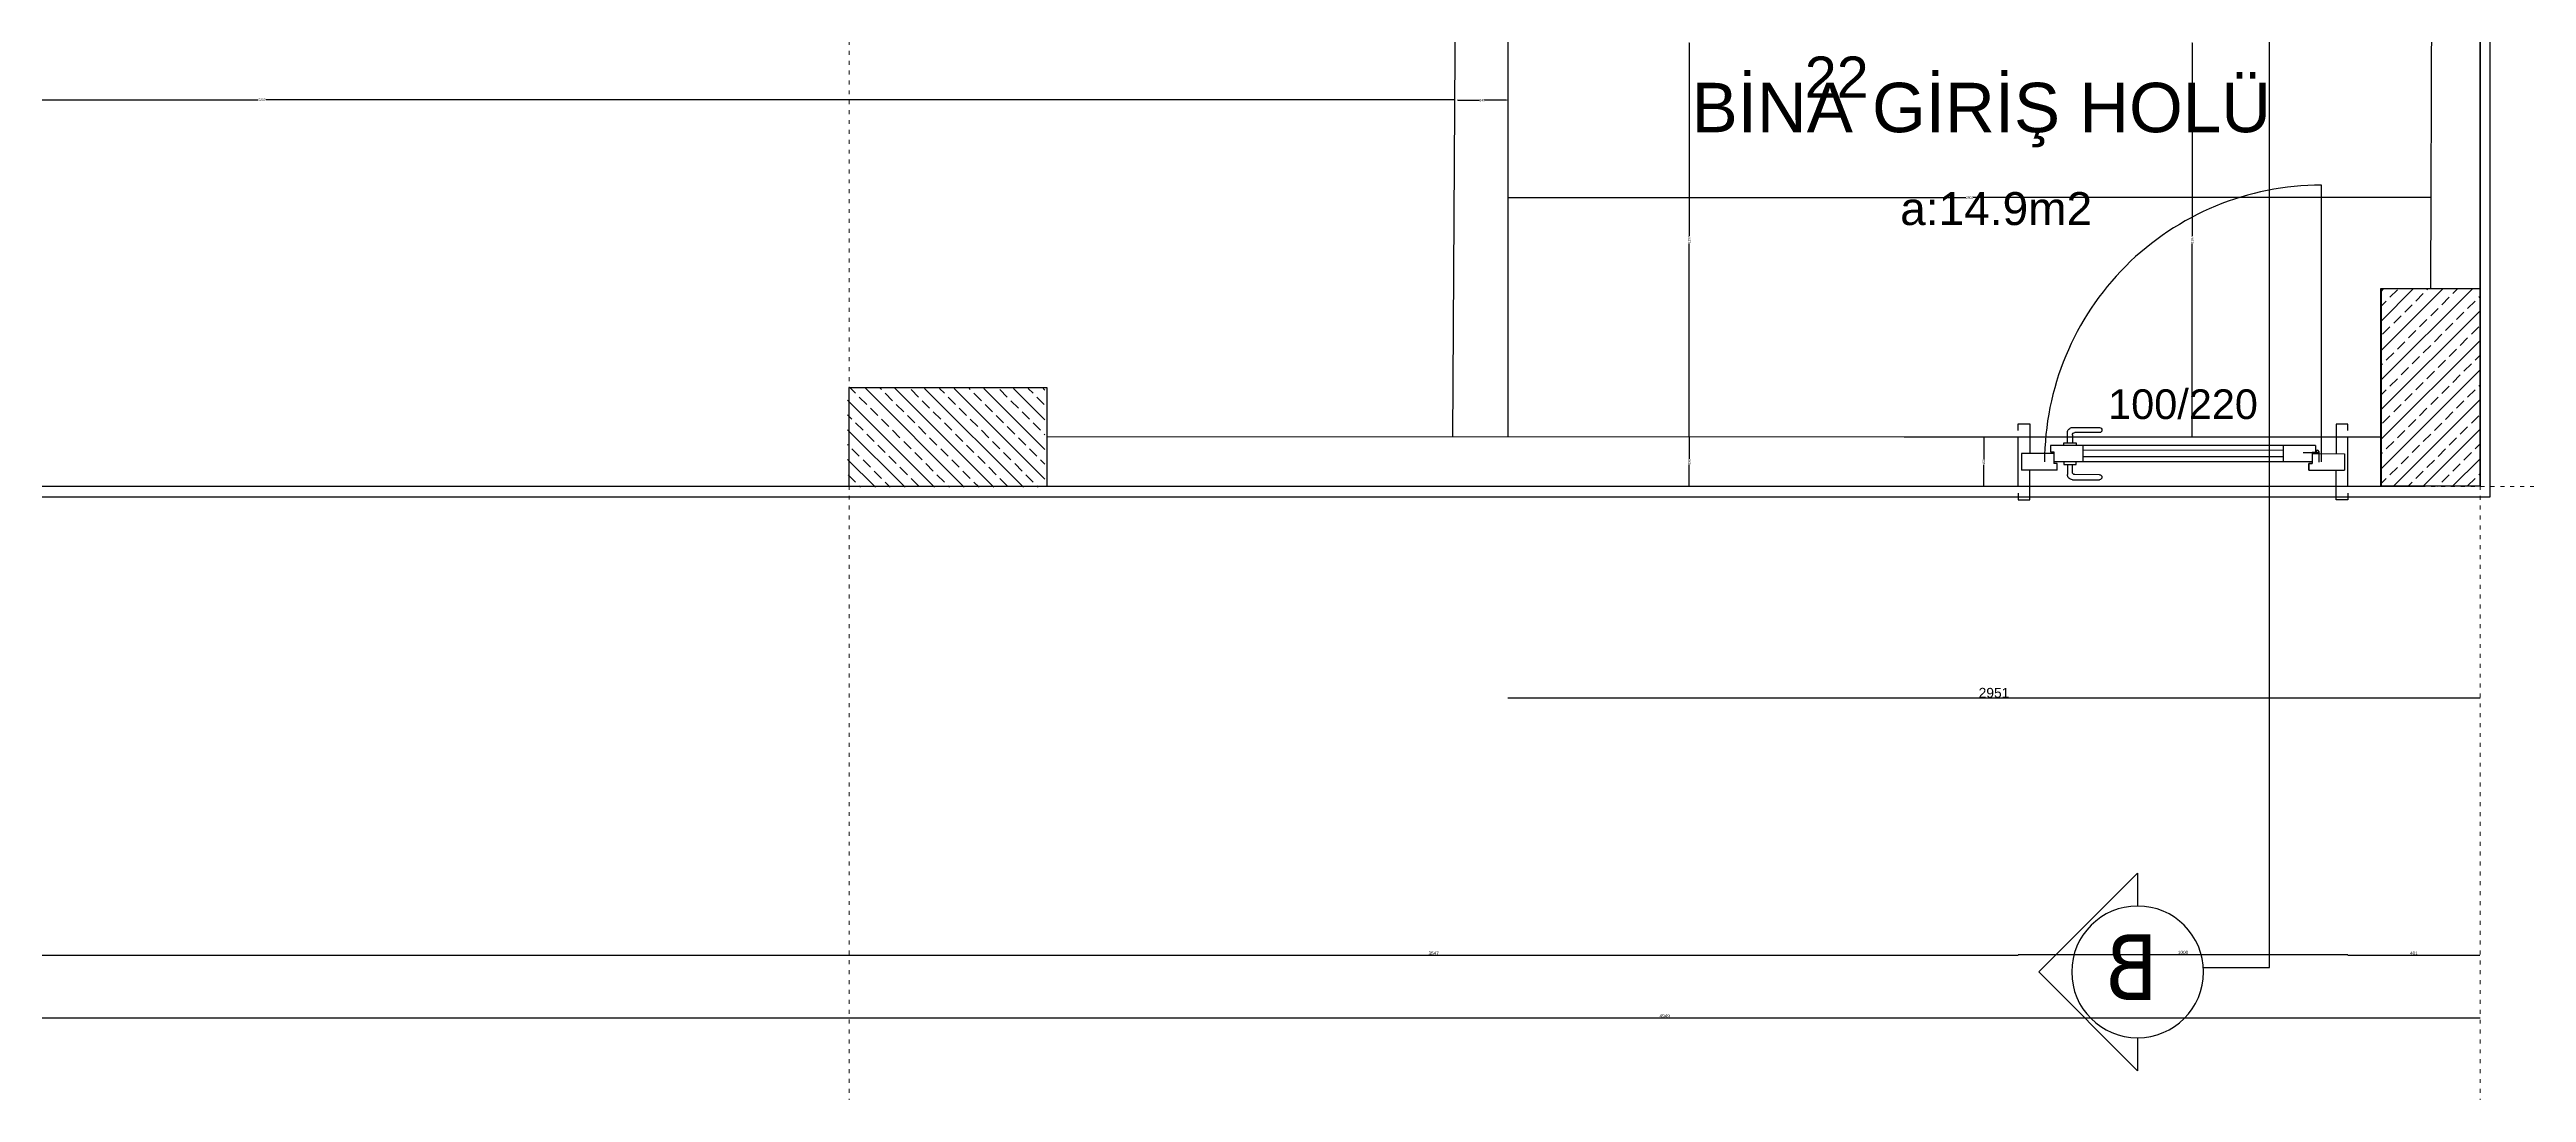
# Model space of a CAD drawing. Header units: centimetres. Extents: x -373760 to 14750, y -122502 to 29584.
# Drawn here: x -306833 to -299317, y -82454 to -79289 of the extents above; entities that cross this region are included whole.
import ezdxf
from ezdxf.enums import TextEntityAlignment as Align

# ---------------------------------------------------------------- set-up
doc = ezdxf.new("R2010")
doc.units = ezdxf.units.CM
doc.linetypes.add('ACAD_ISO03W100', pattern=[30, 12, -18])
for name, color, linetype, lineweight in [('AKSLAR-P', 211, 'Continuous', 9), ('duvar', 10, 'Continuous', 25), ('KAPI', 205, 'Continuous', 25), ('KESİT CIZGILERİ-P', 35, 'Continuous', 25), ('Ölçü iç KGK', 124, 'Continuous', 20)]:
    doc.layers.add(name, color=color, linetype=linetype, lineweight=lineweight)
for name, color, linetype in [('alan', 7, 'Continuous'), ('duvar-kesim', 7, 'Continuous'), ('kapi-yazi', 7, 'Continuous'), ('Kolon', 7, 'Continuous'), ('MERDİVEN1', 9, 'Continuous'), ('Oda', 7, 'Continuous'), ('siva', 121, 'Continuous'), ('Tarama', 253, 'Continuous')]:
    doc.layers.add(name, color=color, linetype=linetype)
doc.layers.add('Öçü', color=7, linetype='Continuous', lineweight=18, true_color=0xd1cbad)
doc.styles.add('15 LİK', font='tahoma.ttf', dxfattribs={"height": 15})
doc.styles.get("Standard").update_dxf_attribs({"font": 'arial.ttf'})
doc.dimstyles.new('Aydın İç Ölçü', dxfattribs={"dimtxt": 7, "dimasz": 3, "dimexe": 0.18, "dimexo": 0.0625, "dimgap": 1, "dimtad": 0, "dimdec": 0, "dimzin": 0, "dimdsep": 46, "dimtxsty": 'Standard', "dimblk": 'DOT', "dimcen": 1, "dimse1": 1, "dimse2": 1, "dimclrd": 256, "dimclrt": 6, "dimadec": 0, "dimazin": 0, "dimtfac": 1, "dimtdec": 0, "dimtix": 1, "dimtofl": 0, "dimtmove": 0, "dimatfit": 3, "dimldrblk": 'DOT', "dimfxl": 1, "dimtolj": 1, "dimtzin": 0, "dimarcsym": 0})
doc.dimstyles.new('aydın ölçü', dxfattribs={"dimtxt": 10, "dimasz": 2.5, "dimexe": 5, "dimexo": 5, "dimtad": 1, "dimdec": 0, "dimtxsty": 'Standard', "dimblk": 'ARCHTICK', "dimcen": 2.5, "dimse1": 1, "dimse2": 1, "dimadec": 0, "dimazin": 0, "dimtfac": 1, "dimtdec": 0, "dimtix": 1, "dimtmove": 0, "dimatfit": 3, "dimfxl": 5, "dimfxlon": 1, "dimarcsym": 0})
doc.dimstyles.new('VAZİYET2', dxfattribs={"dimtxt": 30, "dimasz": 2.5, "dimexe": 5, "dimexo": 5, "dimtad": 1, "dimdec": 0, "dimtxsty": 'Standard', "dimblk": 'ARCHTICK', "dimcen": 2.5, "dimse1": 1, "dimse2": 1, "dimadec": 0, "dimazin": 0, "dimtfac": 1, "dimtdec": 0, "dimtix": 1, "dimtmove": 0, "dimatfit": 3, "dimfxl": 5, "dimfxlon": 1, "dimarcsym": 0})

# ---------------------------------------------------------------- blocks, each defined once
blk = doc.blocks.new('fm-door1')
at = {"linetype": 'Continuous'}
for p, q in [((0, 2.5), (0, -2.5)), ((10, 2.5), (0, 2.5)), ((7.97, 3.18), (7.97, -0.03)), ((8.4, 2.76), (12.78, 2.76)), ((9, 5), (91, 5)), ((9, 5), (9, 3)), ((10, 3), (9, 3)), ((10, 3), (10, -0.5)), ((10, 3), (10, -0.5)), ((10, 0), (90, 0)), ((19, 5), (19, 0)), ((81, 5), (81, 0)), ((91, 3), (90, 3)), ((90, 3), (90, -0.5)), ((90, 2.5), (100, 2.5)), ((91, 5), (91, 3)), ((100, 2.5), (100, -2.5)), ((11, -2.5), (0, -2.5)), ((10, -0.5), (11, -0.5)), ((11, -0.5), (10, -0.5)), ((11, -0.5), (11, -2.5)), ((11, -2.5), (11, -0.5)), ((89, -2.5), (89, -0.5)), ((89, -0.5), (90, -0.5)), ((89, -2.5), (100, -2.5))]:
    blk.add_line(p, q, dxfattribs=at)
at = {"color": 8, "linetype": 'Continuous'}
for p, q in [((19, 3.5), (81, 3.5)), ((19, 1.5), (81, 1.5))]:
    blk.add_line(p, q, dxfattribs=at)
at = {"linetype": 'Continuous'}
for points in [[(85.76, 5.81), (85.76, 8.89, 0.414214), (84.24, 10.41), (75.86, 10.41, 1), (75.86, 8.89), (83.48, 8.89, -0.414214), (84.24, 8.13), (84.24, 5.81)], [(85.76, -0.81), (85.76, -3.89, -0.414214), (84.24, -5.41), (75.86, -5.41, -1), (75.86, -3.89), (83.48, -3.89, 0.414214), (84.24, -3.13), (84.24, -0.81)]]:
    blk.add_lwpolyline(points, format="xyb", dxfattribs=at)
for points in [[(86.9, 5), (86.9, 5.81), (83.1, 5.81), (83.1, 5)], [(86.9, 0), (86.9, -0.81), (83.1, -0.81), (83.1, 0)]]:
    blk.add_lwpolyline(points, dxfattribs=at)
blk.add_circle((8.4, 3.18), 0.426, dxfattribs=at)
blk = doc.blocks.new('kesit1')
at = {"layer": 'KESİT CIZGILERİ-P'}
blk.add_lwpolyline([(17117.75, 2365.46), (17117.75, 2355.46), (17147.75, 2385.46), (17117.75, 2415.46), (17117.75, 2405.46)], dxfattribs=at)
blk.add_lwpolyline([(17117.75, 2365.46), (17117.75, 2355.46), (17147.75, 2385.46), (17117.75, 2415.46), (17117.75, 2405.46)], dxfattribs=at)
blk.add_circle((17117.75, 2385.46), 20, dxfattribs=at)
blk.add_circle((17117.75, 2385.46), 20, dxfattribs=at)
at = {"layer": 'KESİT CIZGILERİ-P', "insert": (17111.54, 2376.91), "char_height": 20, "attachment_point": 7, "style": '15 LİK'}
blk.add_mtext('B', dxfattribs=at)
blk.add_mtext('B', dxfattribs=at)
blk = doc.blocks.new('jhgjghjgh')
at = {"layer": 'KESİT CIZGILERİ-P'}
blk.add_lwpolyline([(-2651.12, 3378.63), (-2671.12, 3378.63), (-2671.12, 4794.58), (-2650.9, 4794.58)], dxfattribs=at)
at = {"layer": 'MERDİVEN1'}
blk.add_blockref('kesit1', (-19748.87, 991.82), dxfattribs=at)
blk = doc.blocks.new('_ArchTick')
at = {"color": 0, "linetype": 'ByBlock', "const_width": 0.15}
blk.add_lwpolyline([(-0.5, -0.5), (0.5, 0.5)], dxfattribs=at)
blk = doc.blocks.new('*D256')
at = {"layer": 'Defpoints', "color": 0, "transparency": 16777216}
for p in [(-309956.4, -80615.3), (-304406.4, -80615.3), (-304406.4, -82037.4)]:
    blk.add_point(p, dxfattribs=at)
at = {"layer": 'Ölçü iç KGK', "color": 0, "lineweight": -2, "transparency": 16777216}
blk.add_line((-309956.4, -82037.4), (-304406.4, -82037.4), dxfattribs=at)
at = {"layer": 'Ölçü iç KGK', "color": 0, "lineweight": -2, "transparency": 16777216, "xscale": 2.5, "yscale": 2.5, "zscale": 2.5, "rotation": 180}
blk.add_blockref('_ArchTick', (-309956.4, -82037.4), dxfattribs=at)
at = {"layer": 'Ölçü iç KGK', "color": 0, "lineweight": -2, "transparency": 16777216, "xscale": 2.5, "yscale": 2.5, "zscale": 2.5}
blk.add_blockref('_ArchTick', (-304406.4, -82037.4), dxfattribs=at)
at = {"layer": 'Ölçü iç KGK', "color": 0, "transparency": 16777216, "insert": (-307181.4, -82031.7), "char_height": 10, "attachment_point": 5}
blk.add_mtext('5550', dxfattribs=at)
blk = doc.blocks.new('*D257')
at = {"layer": 'Defpoints', "color": 0, "transparency": 16777216}
for p in [(-300858.8, -79358.4), (-299859.1, -80615.3), (-299859.1, -82035.2)]:
    blk.add_point(p, dxfattribs=at)
at = {"layer": 'Ölçü iç KGK', "color": 0, "lineweight": -2, "transparency": 16777216}
blk.add_line((-300858.8, -82035.2), (-299859.1, -82035.2), dxfattribs=at)
at = {"layer": 'Ölçü iç KGK', "color": 0, "lineweight": -2, "transparency": 16777216, "xscale": 2.5, "yscale": 2.5, "zscale": 2.5, "rotation": 180}
blk.add_blockref('_ArchTick', (-300858.8, -82035.2), dxfattribs=at)
at = {"layer": 'Ölçü iç KGK', "color": 0, "lineweight": -2, "transparency": 16777216, "xscale": 2.5, "yscale": 2.5, "zscale": 2.5}
blk.add_blockref('_ArchTick', (-299859.1, -82035.2), dxfattribs=at)
at = {"layer": 'Ölçü iç KGK', "color": 0, "transparency": 16777216, "insert": (-300358.9, -82029.4), "char_height": 10, "attachment_point": 5}
blk.add_mtext('1000', dxfattribs=at)
blk = doc.blocks.new('*D258')
at = {"layer": 'Defpoints', "color": 0, "transparency": 16777216}
for p in [(-299859.1, -80615.3), (-299457.9, -80614.9), (-299457.9, -82037.4)]:
    blk.add_point(p, dxfattribs=at)
at = {"layer": 'Ölçü iç KGK', "color": 0, "lineweight": -2, "transparency": 16777216}
blk.add_line((-299859.1, -82037.4), (-299457.9, -82037.4), dxfattribs=at)
at = {"layer": 'Ölçü iç KGK', "color": 0, "lineweight": -2, "transparency": 16777216, "xscale": 2.5, "yscale": 2.5, "zscale": 2.5, "rotation": 180}
blk.add_blockref('_ArchTick', (-299859.1, -82037.4), dxfattribs=at)
at = {"layer": 'Ölçü iç KGK', "color": 0, "lineweight": -2, "transparency": 16777216, "xscale": 2.5, "yscale": 2.5, "zscale": 2.5}
blk.add_blockref('_ArchTick', (-299457.9, -82037.4), dxfattribs=at)
at = {"layer": 'Ölçü iç KGK', "color": 0, "transparency": 16777216, "insert": (-299658.5, -82031.7), "char_height": 10, "attachment_point": 5}
blk.add_mtext('401', dxfattribs=at)
blk = doc.blocks.new('*D264')
at = {"layer": 'Defpoints', "color": 0, "transparency": 16777216}
for p in [(-299457.2, -72219.8), (-299457.1, -80614.9), (-297915.2, -80614.9)]:
    blk.add_point(p, dxfattribs=at)
at = {"layer": 'Ölçü iç KGK', "color": 0, "lineweight": -2, "transparency": 16777216}
blk.add_line((-297915.2, -72219.8), (-297915.2, -80614.9), dxfattribs=at)
at = {"layer": 'Ölçü iç KGK', "color": 0, "lineweight": -2, "transparency": 16777216, "xscale": 2.5, "yscale": 2.5, "zscale": 2.5}
for p, rotation in [((-297915.2, -72219.8), 90), ((-297915.2, -80614.9), 270)]:
    blk.add_blockref('_ArchTick', p, dxfattribs=dict(at, rotation=rotation))
at = {"layer": 'Ölçü iç KGK', "color": 0, "transparency": 16777216, "insert": (-297920.9, -76417.4), "char_height": 10, "attachment_point": 5, "rotation": 90}
blk.add_mtext('8395', dxfattribs=at)
blk = doc.blocks.new('_Dot')
at = {"color": 0, "linetype": 'ByBlock', "lineweight": -2}
blk.add_line((-0.5, 0), (-1, 0), dxfattribs=at)
at = {"color": 0, "linetype": 'ByBlock', "const_width": 0.5}
blk.add_lwpolyline([(-0.25, 0, 1), (0.25, 0, 1)], format="xyb", close=True, dxfattribs=at)
blk = doc.blocks.new('*D270')
at = {"layer": 'Defpoints', "color": 0, "transparency": 16777216}
for p in [(-309806.4, -79446.1), (-302569.8, -79442), (-302569.8, -79468.7)]:
    blk.add_point(p, dxfattribs=at)
at = {"layer": 'Ölçü iç KGK', "lineweight": -2, "transparency": 16777216}
for p, q in [((-309803.4, -79442), (-306199.5, -79442)), ((-302572.8, -79442), (-306176.7, -79442))]:
    blk.add_line(p, q, dxfattribs=at)
at = {"layer": 'Ölçü iç KGK', "lineweight": -2, "transparency": 16777216, "xscale": 3, "yscale": 3, "zscale": 3, "rotation": 180}
blk.add_blockref('_Dot', (-309806.4, -79442), dxfattribs=at)
at = {"layer": 'Ölçü iç KGK', "lineweight": -2, "transparency": 16777216, "xscale": 3, "yscale": 3, "zscale": 3}
blk.add_blockref('_Dot', (-302569.8, -79442), dxfattribs=at)
at = {"layer": 'Ölçü iç KGK', "color": 6, "transparency": 16777216, "insert": (-306188.1, -79442), "char_height": 7, "attachment_point": 5}
blk.add_mtext('\\A1;7237', dxfattribs=at)
blk = doc.blocks.new('*D271')
at = {"layer": 'Defpoints', "color": 0, "transparency": 16777216}
for p in [(-302560.2, -79471.2), (-302410.8, -79442.8), (-302410.8, -79709)]:
    blk.add_point(p, dxfattribs=at)
at = {"layer": 'Ölçü iç KGK', "lineweight": -2, "transparency": 16777216}
for p, q in [((-302557.2, -79442.8), (-302493.9, -79442.8)), ((-302413.8, -79442.8), (-302477.1, -79442.8))]:
    blk.add_line(p, q, dxfattribs=at)
at = {"layer": 'Ölçü iç KGK', "lineweight": -2, "transparency": 16777216, "xscale": 3, "yscale": 3, "zscale": 3, "rotation": 180}
blk.add_blockref('_Dot', (-302560.2, -79442.8), dxfattribs=at)
at = {"layer": 'Ölçü iç KGK', "lineweight": -2, "transparency": 16777216, "xscale": 3, "yscale": 3, "zscale": 3}
blk.add_blockref('_Dot', (-302410.8, -79442.8), dxfattribs=at)
at = {"layer": 'Ölçü iç KGK', "color": 6, "transparency": 16777216, "insert": (-302485.5, -79442.8), "char_height": 7, "attachment_point": 5}
blk.add_mtext('\\A1;149', dxfattribs=at)
blk = doc.blocks.new('*D272')
at = {"layer": 'Defpoints', "color": 0, "transparency": 16777216}
for p in [(-301926.2, -80465.3), (-301857.2, -80465.3), (-301926.3, -80615.3)]:
    blk.add_point(p, dxfattribs=at)
at = {"layer": 'Ölçü iç KGK', "lineweight": -2, "transparency": 16777216}
for p, q in [((-301857.2, -80468.3), (-301857.2, -80531.9)), ((-301857.2, -80612.3), (-301857.2, -80548.7))]:
    blk.add_line(p, q, dxfattribs=at)
at = {"layer": 'Ölçü iç KGK', "lineweight": -2, "transparency": 16777216, "xscale": 3, "yscale": 3, "zscale": 3}
for p, rotation in [((-301857.2, -80465.3), 90), ((-301857.2, -80615.3), 270)]:
    blk.add_blockref('_Dot', p, dxfattribs=dict(at, rotation=rotation))
at = {"layer": 'Ölçü iç KGK', "color": 6, "transparency": 16777216, "insert": (-301857.2, -80540.3), "char_height": 7, "attachment_point": 5, "rotation": 90}
blk.add_mtext('\\A1;150', dxfattribs=at)
blk = doc.blocks.new('*D273')
at = {"layer": 'Defpoints', "color": 0, "transparency": 16777216}
for p in [(-301857.5, -79268.5), (-301857.5, -79268.5), (-303292.4, -80465)]:
    blk.add_point(p, dxfattribs=at)
at = {"layer": 'Ölçü iç KGK', "lineweight": -2, "transparency": 16777216}
for p, q in [((-301857.5, -79271.5), (-301857.5, -79855.6)), ((-301857.5, -80462), (-301857.5, -79877.9))]:
    blk.add_line(p, q, dxfattribs=at)
at = {"layer": 'Ölçü iç KGK', "lineweight": -2, "transparency": 16777216, "xscale": 3, "yscale": 3, "zscale": 3}
for p, rotation in [((-301857.5, -79268.5), 90), ((-301857.5, -80465), 270)]:
    blk.add_blockref('_Dot', p, dxfattribs=dict(at, rotation=rotation))
at = {"layer": 'Ölçü iç KGK', "color": 6, "transparency": 16777216, "insert": (-301857.5, -79866.7), "char_height": 7, "attachment_point": 5, "rotation": 90}
blk.add_mtext('\\A1;1197', dxfattribs=at)
blk = doc.blocks.new('*D280')
at = {"layer": 'Defpoints', "color": 0, "transparency": 16777216}
for p in [(-304406.4, -80615.3), (-300859.1, -80615.3), (-300859.1, -82037.4)]:
    blk.add_point(p, dxfattribs=at)
at = {"layer": 'Ölçü iç KGK', "color": 0, "lineweight": -2, "transparency": 16777216}
blk.add_line((-304406.4, -82037.4), (-300859.1, -82037.4), dxfattribs=at)
at = {"layer": 'Ölçü iç KGK', "color": 0, "lineweight": -2, "transparency": 16777216, "xscale": 2.5, "yscale": 2.5, "zscale": 2.5, "rotation": 180}
blk.add_blockref('_ArchTick', (-304406.4, -82037.4), dxfattribs=at)
at = {"layer": 'Ölçü iç KGK', "color": 0, "lineweight": -2, "transparency": 16777216, "xscale": 2.5, "yscale": 2.5, "zscale": 2.5}
blk.add_blockref('_ArchTick', (-300859.1, -82037.4), dxfattribs=at)
at = {"layer": 'Ölçü iç KGK', "color": 0, "transparency": 16777216, "insert": (-302632.7, -82031.7), "char_height": 10, "attachment_point": 5}
blk.add_mtext('3547', dxfattribs=at)
blk = doc.blocks.new('*D281')
at = {"layer": 'Defpoints', "color": 0, "transparency": 16777216}
for p in [(-309956.4, -80616.7), (-304406.4, -80615.3), (-304406.4, -82227.9)]:
    blk.add_point(p, dxfattribs=at)
at = {"layer": 'Ölçü iç KGK', "color": 0, "lineweight": -2, "transparency": 16777216}
blk.add_line((-309956.4, -82227.9), (-304406.4, -82227.9), dxfattribs=at)
at = {"layer": 'Ölçü iç KGK', "color": 0, "lineweight": -2, "transparency": 16777216, "xscale": 2.5, "yscale": 2.5, "zscale": 2.5, "rotation": 180}
blk.add_blockref('_ArchTick', (-309956.4, -82227.9), dxfattribs=at)
at = {"layer": 'Ölçü iç KGK', "color": 0, "lineweight": -2, "transparency": 16777216, "xscale": 2.5, "yscale": 2.5, "zscale": 2.5}
blk.add_blockref('_ArchTick', (-304406.4, -82227.9), dxfattribs=at)
at = {"layer": 'Ölçü iç KGK', "color": 0, "transparency": 16777216, "insert": (-307181.4, -82222.2), "char_height": 10, "attachment_point": 5}
blk.add_mtext('5550', dxfattribs=at)
blk = doc.blocks.new('*D282')
at = {"layer": 'Defpoints', "color": 0, "transparency": 16777216}
for p in [(-304406.4, -80615.3), (-299457, -82227.9), (-299457, -82227.9)]:
    blk.add_point(p, dxfattribs=at)
at = {"layer": 'Ölçü iç KGK', "color": 0, "lineweight": -2, "transparency": 16777216}
blk.add_line((-304406.4, -82227.9), (-299457, -82227.9), dxfattribs=at)
at = {"layer": 'Ölçü iç KGK', "color": 0, "lineweight": -2, "transparency": 16777216, "xscale": 2.5, "yscale": 2.5, "zscale": 2.5, "rotation": 180}
blk.add_blockref('_ArchTick', (-304406.4, -82227.9), dxfattribs=at)
at = {"layer": 'Ölçü iç KGK', "color": 0, "lineweight": -2, "transparency": 16777216, "xscale": 2.5, "yscale": 2.5, "zscale": 2.5}
blk.add_blockref('_ArchTick', (-299457, -82227.9), dxfattribs=at)
at = {"layer": 'Ölçü iç KGK', "color": 0, "transparency": 16777216, "insert": (-301931.7, -82222.2), "char_height": 10, "attachment_point": 5}
blk.add_mtext('4949', dxfattribs=at)
blk = doc.blocks.new('*D284')
at = {"layer": 'Defpoints', "color": 0, "transparency": 16777216}
for p in [(-300858.4, -80465.9), (-300963.2, -80615.9), (-300963.2, -80615.9)]:
    blk.add_point(p, dxfattribs=at)
at = {"layer": 'Ölçü iç KGK', "lineweight": -2, "transparency": 16777216}
for p, q in [((-300963.2, -80468.9), (-300963.2, -80532.5)), ((-300963.2, -80612.9), (-300963.2, -80549.3))]:
    blk.add_line(p, q, dxfattribs=at)
at = {"layer": 'Ölçü iç KGK', "lineweight": -2, "transparency": 16777216, "xscale": 3, "yscale": 3, "zscale": 3}
for p, rotation in [((-300963.2, -80465.9), 90), ((-300963.2, -80615.9), 270)]:
    blk.add_blockref('_Dot', p, dxfattribs=dict(at, rotation=rotation))
at = {"layer": 'Ölçü iç KGK', "color": 6, "transparency": 16777216, "insert": (-300963.2, -80540.9), "char_height": 7, "attachment_point": 5, "rotation": 90}
blk.add_mtext('\\A1;150', dxfattribs=at)
blk = doc.blocks.new('*D286')
at = {"layer": 'Defpoints', "color": 0, "transparency": 16777216}
for p in [(-300403.7, -79268.5), (-300331.6, -80465.6), (-300254.1, -80465.6)]:
    blk.add_point(p, dxfattribs=at)
at = {"layer": 'Ölçü iç KGK', "lineweight": -2, "transparency": 16777216}
for p, q in [((-300331.6, -79271.5), (-300331.6, -79855.9)), ((-300331.6, -80462.6), (-300331.6, -79878.2))]:
    blk.add_line(p, q, dxfattribs=at)
at = {"layer": 'Ölçü iç KGK', "lineweight": -2, "transparency": 16777216, "xscale": 3, "yscale": 3, "zscale": 3}
for p, rotation in [((-300331.6, -79268.5), 90), ((-300331.6, -80465.6), 270)]:
    blk.add_blockref('_Dot', p, dxfattribs=dict(at, rotation=rotation))
at = {"layer": 'Ölçü iç KGK', "color": 6, "transparency": 16777216, "insert": (-300331.6, -79867), "char_height": 7, "attachment_point": 5, "rotation": 90}
blk.add_mtext('\\A1;1197', dxfattribs=at)
blk = doc.blocks.new('*D290')
at = {"layer": 'Defpoints', "color": 0, "transparency": 16777216}
for p in [(-302407.9, -79543.9), (-299605.7, -79551.7), (-299605.7, -79738.7)]:
    blk.add_point(p, dxfattribs=at)
at = {"layer": 'Ölçü iç KGK', "lineweight": -2, "transparency": 16777216}
for p, q in [((-302404.9, -79738.7), (-301018.3, -79738.7)), ((-299608.7, -79738.7), (-300995.3, -79738.7))]:
    blk.add_line(p, q, dxfattribs=at)
at = {"layer": 'Ölçü iç KGK', "lineweight": -2, "transparency": 16777216, "xscale": 3, "yscale": 3, "zscale": 3, "rotation": 180}
blk.add_blockref('_Dot', (-302407.9, -79738.7), dxfattribs=at)
at = {"layer": 'Ölçü iç KGK', "lineweight": -2, "transparency": 16777216, "xscale": 3, "yscale": 3, "zscale": 3}
blk.add_blockref('_Dot', (-299605.7, -79738.7), dxfattribs=at)
at = {"layer": 'Ölçü iç KGK', "color": 6, "transparency": 16777216, "insert": (-301006.8, -79738.7), "char_height": 7, "attachment_point": 5}
blk.add_mtext('\\A1;2802', dxfattribs=at)
blk = doc.blocks.new('*D818')
at = {"layer": 'Defpoints', "color": 0, "ltscale": 0.45, "transparency": 16777216}
for p in [(-302407.9, -80107.2), (-299457, -81044.8), (-302407.9, -81257.6)]:
    blk.add_point(p, dxfattribs=at)
at = {"layer": 'Öçü', "color": 0, "lineweight": -2, "ltscale": 0.45, "transparency": 16777216}
blk.add_line((-299457, -81257.6), (-302407.9, -81257.6), dxfattribs=at)
at = {"layer": 'Öçü', "color": 0, "lineweight": -2, "ltscale": 0.45, "transparency": 16777216, "xscale": 2.5, "yscale": 2.5, "zscale": 2.5, "rotation": 180}
blk.add_blockref('_ArchTick', (-302407.9, -81257.6), dxfattribs=at)
at = {"layer": 'Öçü', "color": 0, "lineweight": -2, "ltscale": 0.45, "transparency": 16777216, "xscale": 2.5, "yscale": 2.5, "zscale": 2.5}
blk.add_blockref('_ArchTick', (-299457, -81257.6), dxfattribs=at)
at = {"layer": 'Öçü', "color": 0, "ltscale": 0.45, "transparency": 16777216, "insert": (-300932.5, -81241.7), "char_height": 30, "attachment_point": 5}
blk.add_mtext('2951', dxfattribs=at)

msp = doc.modelspace()

# ---------------------------------------------------------------- hatches: boundary and pattern name
at = {"layer": 'Tarama'}
h = msp.add_hatch(dxfattribs=at)
h.set_pattern_fill('ANSI33', color=256, scale=10)
h.set_pattern_definition([(45, (-272431.114, -79367.75), (-44.90128, 44.90128), []), (45, (-272386.21, -79367.75), (-44.90128, 44.90128), [31.75, -15.875])])
h.paths.add_polyline_path([(-299457.72, -80016.74), (-299757.05, -80016.74), (-299757.72, -80615.34), (-299457.72, -80615.34)])
h = msp.add_hatch(dxfattribs=at)
h.set_pattern_fill('ANSI33', color=256, scale=10, angle=-90)
h.set_pattern_definition([(315, (-303163.215, -107643.886), (44.90128, 44.90128), []), (315, (-303163.215, -107688.79), (44.90128, 44.90128), [31.75, -15.875])])
h.paths.add_polyline_path([(-303812.21, -80617.28), (-303812.21, -80317.95), (-304410.81, -80317.28), (-304410.81, -80617.28)])

# ---------------------------------------------------------------- linework, layer by layer
at = {"layer": 'AKSLAR-P', "linetype": 'ACAD_ISO03W100'}
for p, q in [((-304406.38, -66063.28), (-304406.38, -83871.95)), ((-299457.03, -66063.45), (-299457.03, -83872.12)), ((-313436.02, -80615.34), (-296558.51, -80615.34))]:
    msp.add_line(p, q, dxfattribs=at)
at = {"layer": 'duvar'}
for p, q in [((-302544.29, -75116.13), (-302575.23, -80465.15)), ((-299593.86, -75267.67), (-299607.87, -80015.34)), ((-299457.87, -75267.67), (-299457.87, -80615.34)), ((-299457.05, -80014.87), (-299457.85, -75716.78)), ((-302407.87, -78498.46), (-302407.87, -80465.19)), ((-300859.05, -80465.52), (-303806.38, -80464.89)), ((-299758.52, -80465.82), (-301205.55, -80465.47)), ((-300859.08, -80615.52), (-300859.05, -80465.52)), ((-299859.08, -80615.76), (-299859.05, -80465.76)), ((-299757.87, -80465.82), (-299859.05, -80465.76)), ((-299628.02, -80615.86), (-301205.59, -80615.48)), ((-300859.08, -80615.53), (-301046.47, -80615.48)), ((-299627.37, -80615.86), (-299859.08, -80615.76)), ((-299478.02, -80615.82), (-299478.66, -80615.82)), ((-299477.37, -80615.82), (-299478.01, -80615.82))]:
    msp.add_line(p, q, dxfattribs=at)
msp.add_lwpolyline([(-300859.08, -80615.34), (-309656.4, -80615.34)], dxfattribs=at)
at = {"layer": 'duvar-kesim'}
for p, q in [((-299859.05, -80465.76), (-300859.05, -80465.52)), ((-299859.08, -80615.76), (-300859.08, -80615.52))]:
    msp.add_line(p, q, dxfattribs=at)
at = {"layer": 'KAPI'}
msp.add_lwpolyline([(-299939.07, -80540.74), (-299938.86, -79700.74, 0.4142136), (-300779.07, -80540.54, 0.4142136)], format="xyb", dxfattribs=at)
for points in [[(-300859.04, -80445.52), (-300859.04, -80425.52), (-300824.04, -80425.53), (-300824.06, -80515.53)], [(-299859.04, -80445.76), (-299859.04, -80425.76), (-299894.04, -80425.75), (-299894.06, -80515.75)], [(-300859.09, -80635.52), (-300859.09, -80655.52), (-300824.09, -80655.53), (-300824.07, -80565.53)], [(-299859.09, -80635.76), (-299859.09, -80655.76), (-299894.09, -80655.75), (-299894.07, -80565.75)]]:
    msp.add_lwpolyline(points, dxfattribs=at)
at = {"layer": 'Kolon'}
for points in [[(-299758.52, -80014.87), (-299458.52, -80014.87), (-299458.52, -80614.87), (-299758.52, -80614.87)], [(-299757.87, -80014.87), (-299457.87, -80014.87), (-299457.87, -80614.87), (-299757.87, -80614.87)], [(-299757.05, -80014.87), (-299457.05, -80014.87), (-299457.05, -80614.87), (-299757.05, -80614.87)], [(-304406.38, -80615.34), (-304406.38, -80315.34), (-303806.38, -80315.34), (-303806.38, -80615.34)]]:
    msp.add_lwpolyline(points, close=True, dxfattribs=at)
at = {"layer": 'siva'}
msp.add_lwpolyline([(-309986.4, -80646.74), (-299427.22, -80646.74), (-299427.22, -68985.34), (-309986.4, -68985.34)], close=True, dxfattribs=at)

# ---------------------------------------------------------------- block references
at = {"layer": 'duvar', "xscale": -10, "yscale": 10, "zscale": 10}
msp.add_blockref('jhgjghjgh', (-326807.98, -115861.3), dxfattribs=at)
at = {"layer": 'KAPI', "xscale": 9.80000000000001, "yscale": -10, "zscale": 9.80000000000001, "rotation": 179.9860019062768}
msp.add_blockref('fm-door1', (-299869.07, -80540.76), dxfattribs=at)

# ---------------------------------------------------------------- texts
at = {"layer": 'alan'}
msp.add_text('a:14.9m2', height=100, dxfattribs=at).set_placement((-300925.98, -79821.97), align=Align.CENTER)
at = {"layer": 'duvar', "insert": (-301312.77, -79435.57), "char_height": 125, "attachment_point": 9}
msp.add_mtext_dynamic_manual_height_columns('22', width=221.9553, gutter_width=125, heights=[0], dxfattribs=at)
at = {"layer": 'kapi-yazi'}
msp.add_text('100/220', height=90, rotation=359.986005, dxfattribs=at).set_placement((-300359.02, -80365.64), align=Align.MIDDLE_CENTER)
at = {"layer": 'Oda'}
msp.add_text('BİNA GİRİŞ HOLÜ', height=150, dxfattribs=at).set_placement((-300970.84, -79540.3), align=Align.CENTER)

# ---------------------------------------------------------------- dimensions: what is measured, and where the dimension line sits
at = {"layer": 'Ölçü iç KGK'}
dim = msp.add_linear_dim(base=(-297915.18, -80614.87), p1=(-299457.22, -72219.85), p2=(-299457.05, -80614.87), angle=90, dimstyle='aydın ölçü', override={"dimtmove": 1}, dxfattribs=at)
dim.commit()
dim.dimension.update_dxf_attribs({"geometry": '*D264', "text_midpoint": (-297920.91, -76417.36)})
for base, p1, p2, picture, middle in [((-301857.52, -79268.46), (-303292.37, -80465.01), (-301857.52, -79268.46), '*D273', (-301857.52, -79866.74)), ((-300331.61, -80465.6), (-300403.7, -79268.46), (-300254.07, -80465.6), '*D286', (-300331.61, -79867.03)), ((-301857.25, -80465.29), (-301926.25, -80615.33), (-301926.22, -80465.29), '*D272', (-301857.25, -80540.31)), ((-300963.16, -80615.89), (-300858.41, -80465.91), (-300963.16, -80615.89), '*D284', (-300963.16, -80540.9))]:
    dim = msp.add_linear_dim(base=base, p1=p1, p2=p2, angle=90, dimstyle='Aydın İç Ölçü', dxfattribs=at)
    dim.commit()
    dim.dimension.update_dxf_attribs({"geometry": picture, "text_midpoint": middle})
for base, p1, p2, picture, middle in [((-299859.08, -82035.18), (-300858.78, -79358.4), (-299859.08, -80615.34), '*D257', (-300358.93, -82029.45)), ((-304406.38, -82227.88), (-309956.4, -80616.74), (-304406.38, -80615.34), '*D281', (-307181.39, -82222.15)), ((-300859.08, -82037.4), (-304406.38, -80615.34), (-300859.08, -80615.34), '*D280', (-302632.73, -82031.67)), ((-299457.03, -82227.88), (-304406.38, -80615.34), (-299457.03, -82227.88), '*D282', (-301931.71, -82222.15)), ((-299457.87, -82037.4), (-299859.08, -80615.34), (-299457.87, -80614.87), '*D258', (-299658.48, -82031.67))]:
    dim = msp.add_linear_dim(base=base, p1=p1, p2=p2, dimstyle='aydın ölçü', override={"dimtmove": 1}, dxfattribs=at)
    dim.commit()
    dim.dimension.update_dxf_attribs({"geometry": picture, "text_midpoint": middle})
for base, p1, p2, dimstyle, picture, middle in [((-302569.77, -79441.96), (-309806.4, -79446.06), (-302569.77, -79468.68), 'Aydın İç Ölçü', '*D270', (-306188.09, -79441.96)), ((-302410.76, -79442.75), (-302560.17, -79471.19), (-302410.76, -79709.03), 'Aydın İç Ölçü', '*D271', (-302485.47, -79442.75)), ((-299605.75, -79738.68), (-302407.87, -79543.94), (-299605.75, -79551.72), 'Aydın İç Ölçü', '*D290', (-301006.81, -79738.68)), ((-304406.38, -82037.4), (-309956.4, -80615.34), (-304406.38, -80615.34), 'aydın ölçü', '*D256', (-307181.39, -82031.67))]:
    dim = msp.add_linear_dim(base=base, p1=p1, p2=p2, dimstyle=dimstyle, dxfattribs=at)
    dim.commit()
    dim.dimension.update_dxf_attribs({"geometry": picture, "text_midpoint": middle})
at = {"layer": 'Öçü', "ltscale": 0.45}
dim = msp.add_linear_dim(base=(-302407.87, -81257.6), p1=(-299457.03, -81044.82), p2=(-302407.87, -80107.24), dimstyle='VAZİYET2', dxfattribs=at)
dim.commit()
dim.dimension.update_dxf_attribs({"geometry": '*D818', "text_midpoint": (-300932.45, -81241.66)})

doc.saveas('drawing.dxf')
